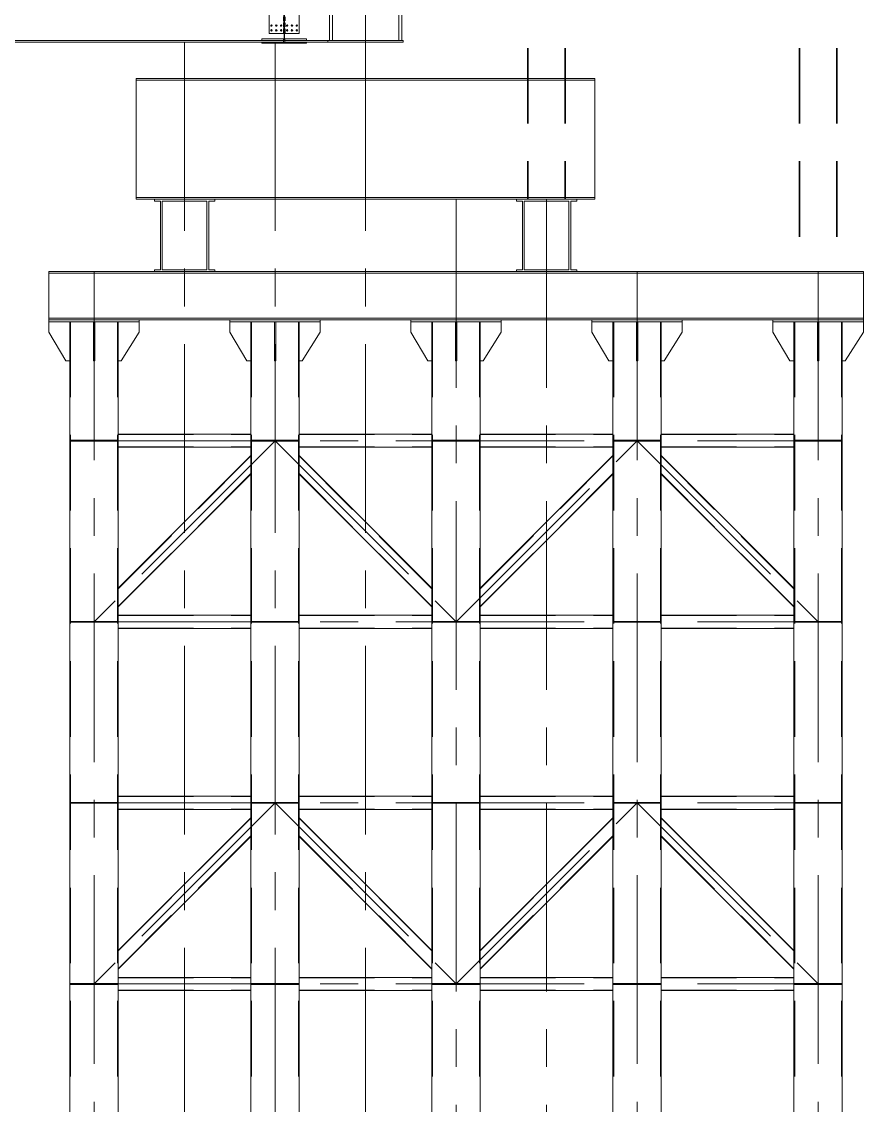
# Model space of a CAD drawing. Extents: x -2876908 to 633791, y -1383861 to 872234.
# Drawn here: x -1468841 to -1454891, y -1297132 to -1279182 of the extents above; entities that cross this region are included whole.
import ezdxf

# ---------------------------------------------------------------- set-up
doc = ezdxf.new("R2010")
doc.units = 0
doc.header["$LTSCALE"] = 5
doc.header["$MEASUREMENT"] = 0
for name, pattern in [('CENTER', [2, 1.25, -0.25, 0.25, -0.25]), ('DASH', [0.35, 0.25, -0.1]), ('DASHED', [0.75, 0.5, -0.25])]:
    doc.linetypes.add(name, pattern=pattern)
doc.layers.get('0').update_dxf_attribs({"linetype": 'CONTINUOUS', "lineweight": 25})
doc.layers.add('2', color=2, linetype='DASHED')
doc.layers.add('尺寸线', color=3, linetype='CONTINUOUS')
for name, color, linetype, lineweight in [('3中心线', 6, 'CENTER', 18), ('4虚线', 2, 'DASHED', 18), ('5标注', 3, 'CONTINUOUS', 15), ('8轮廓线', 4, 'CONTINUOUS', 15)]:
    doc.layers.add(name, color=color, linetype=linetype, lineweight=lineweight)

# ---------------------------------------------------------------- blocks, each defined once
blk = doc.blocks.new('dds')
for points in [[(-1099365, -7356, -1), (-1099365, -7380, -1)], [(-1099285, -7356, -1), (-1099285, -7380, -1)], [(-1099205, -7356, -1), (-1099205, -7380, -1)], [(-1099105, -7356, 1), (-1099105, -7380, 1)], [(-1099025, -7356, 1), (-1099025, -7380, 1)], [(-1098945, -7356, 1), (-1098945, -7380, 1)], [(-1099365, -7436, -1), (-1099365, -7460, -1)], [(-1099285, -7436, -1), (-1099285, -7460, -1)], [(-1099205, -7436, -1), (-1099205, -7460, -1)], [(-1099105, -7436, 1), (-1099105, -7460, 1)], [(-1099025, -7436, 1), (-1099025, -7460, 1)], [(-1098945, -7436, 1), (-1098945, -7460, 1)]]:
    blk.add_hatch(color=256).paths.add_polyline_path(points)
for p, q in [((-1099405, -6377), (-1099405, -7498)), ((-1098905, -6377), (-1098905, -7498)), ((-1099405, -7498), (-1098905, -7498)), ((-1098785, -7589), (-1099525, -7589)), ((-1099525, -7589), (-1099525, -7617)), ((-1099525, -7661), (-1099525, -7641)), ((-1099525, -7661), (-1098785, -7661)), ((-1099165, -7589), (-1099165, -7661)), ((-1099145, -7589), (-1099145, -7661)), ((-1098785, -7589), (-1098785, -7617)), ((-1098785, -7661), (-1098785, -7641))]:
    blk.add_line(p, q)
at = {"ltscale": 2.5}
blk.add_line((-1097180, -7617), (-1097180, -7645), dxfattribs=at)
for centre in [(-1099365, -7368), (-1099285, -7368), (-1099205, -7368), (-1099105, -7368), (-1099025, -7368), (-1098945, -7368), (-1099365, -7448), (-1099285, -7448), (-1099205, -7448), (-1099105, -7448), (-1099025, -7448), (-1098945, -7448)]:
    blk.add_circle(centre, 12)
at = {"layer": '2', "color": 2, "linetype": 'DASHED', "ltscale": 0.5}
for p, q in [((-1099165, -6198), (-1099165, -7498)), ((-1099145, -6198), (-1099145, -7498))]:
    blk.add_line(p, q, dxfattribs=at)
at = {"layer": '3中心线', "ltscale": 500}
blk.add_line((-1097805, 8823), (-1097805, -7645), dxfattribs=at)
at = {"layer": '8轮廓线'}
for p, q in [((-1098405, -7617), (-1098405, 8823)), ((-1098355, -7617), (-1098355, 8823)), ((-1097255, 8823), (-1097255, -7563)), ((-1097255, -4830), (-1097255, -7617)), ((-1097205, -4830), (-1097205, -7617)), ((-1110980, -7641), (-1098430, -7641)), ((-1109155, -7617), (-1100255, -7617)), ((-1097180, -7617), (-1100255, -7617)), ((-1098430, -7617), (-1098430, -7645)), ((-1097180, -7645), (-1098430, -7645))]:
    blk.add_line(p, q, dxfattribs=at)
at = {"layer": '尺寸线'}
blk.add_line((-1099155, -6117), (-1099155, -7617), dxfattribs=at)

msp = doc.modelspace()

# ---------------------------------------------------------------- linework, layer by layer
at = {"layer": '3中心线', "ltscale": 500}
for p, q in [((-1466141.037, -1279522.32), (-1466141.037, -1317811.325)), ((-1464641.037, -1279522.32), (-1464641.037, -1317811.325)), ((-1463141.037, -1279522.32), (-1463141.037, -1317811.325)), ((-1461641.037, -1282122.32), (-1461641.037, -1315533.274)), ((-1460141.037, -1282122.32), (-1460141.037, -1315533.274)), ((-1467641.037, -1283322.32), (-1467641.037, -1317811.325)), ((-1458641.037, -1283322.32), (-1458641.037, -1315533.274)), ((-1455641.037, -1283322.32), (-1455641.037, -1313562.658)), ((-1467641.037, -1286122.32), (-1455641.037, -1286122.32)), ((-1464641.037, -1286122.32), (-1467641.037, -1289122.32)), ((-1464641.037, -1286122.32), (-1461641.037, -1289122.32)), ((-1461641.037, -1289122.32), (-1458641.037, -1286122.32)), ((-1458641.037, -1286122.32), (-1455641.037, -1289122.32)), ((-1467641.037, -1289122.32), (-1455641.037, -1289122.32)), ((-1467641.037, -1292122.32), (-1455641.037, -1292122.32)), ((-1464641.037, -1292122.32), (-1467641.037, -1295122.32)), ((-1464641.037, -1292122.32), (-1461641.037, -1295122.32)), ((-1461641.037, -1295122.32), (-1458641.037, -1292122.32)), ((-1458641.037, -1292122.32), (-1455641.037, -1295122.32)), ((-1467641.037, -1295122.32), (-1455641.037, -1295122.32))]:
    msp.add_line(p, q, dxfattribs=at)
at = {"layer": '4虚线', "ltscale": 500}
for p, q in [((-1460456.037, -1273994.173), (-1460456.037, -1282122.32)), ((-1460446.037, -1273994.173), (-1460446.037, -1282122.32)), ((-1459836.037, -1273994.173), (-1459836.037, -1282122.32)), ((-1459826.037, -1273994.173), (-1459826.037, -1282122.32)), ((-1455956.037, -1273994.173), (-1455956.037, -1283322.32)), ((-1455946.037, -1273994.173), (-1455946.037, -1283322.32)), ((-1455336.037, -1273994.173), (-1455336.037, -1283322.32)), ((-1455326.037, -1273994.173), (-1455326.037, -1283322.32)), ((-1468031.037, -1284152.32), (-1468031.037, -1306122.32)), ((-1467251.037, -1284152.32), (-1467251.037, -1306122.32)), ((-1465029.037, -1284152.32), (-1465029.037, -1317811.325)), ((-1464253.037, -1284152.32), (-1464253.037, -1317811.325)), ((-1462029.037, -1284152.32), (-1462029.037, -1315533.274)), ((-1461253.037, -1284152.32), (-1461253.037, -1315533.274)), ((-1459029.037, -1284152.32), (-1459029.037, -1315533.274)), ((-1458253.037, -1284152.32), (-1458253.037, -1315533.274)), ((-1456029.037, -1284152.32), (-1456029.037, -1313562.658)), ((-1455253.037, -1284152.32), (-1455253.037, -1313562.658)), ((-1467241.037, -1286018.82), (-1465041.037, -1286018.82)), ((-1464241.037, -1286018.82), (-1462041.037, -1286018.82)), ((-1461241.037, -1286018.82), (-1459041.037, -1286018.82)), ((-1458241.037, -1286018.82), (-1456041.037, -1286018.82)), ((-1467241.037, -1286225.82), (-1465041.037, -1286225.82)), ((-1464241.037, -1286225.82), (-1462041.037, -1286225.82)), ((-1461241.037, -1286225.82), (-1459041.037, -1286225.82)), ((-1458241.037, -1286225.82), (-1456041.037, -1286225.82)), ((-1467241.037, -1288575.949), (-1465041.037, -1286375.949)), ((-1464241.037, -1286375.949), (-1462041.037, -1288575.949)), ((-1461241.037, -1288575.949), (-1459041.037, -1286375.949)), ((-1458241.037, -1286375.949), (-1456041.037, -1288575.949)), ((-1467241.037, -1288868.691), (-1465041.037, -1286668.691)), ((-1464241.037, -1286668.691), (-1462041.037, -1288868.691)), ((-1461241.037, -1288868.691), (-1459041.037, -1286668.691)), ((-1458241.037, -1286668.691), (-1456041.037, -1288868.691)), ((-1467241.037, -1289018.82), (-1465041.037, -1289018.82)), ((-1464241.037, -1289018.82), (-1462041.037, -1289018.82)), ((-1461241.037, -1289018.82), (-1459041.037, -1289018.82)), ((-1458241.037, -1289018.82), (-1456041.037, -1289018.82)), ((-1467241.037, -1289225.82), (-1465041.037, -1289225.82)), ((-1464241.037, -1289225.82), (-1462041.037, -1289225.82)), ((-1461241.037, -1289225.82), (-1459041.037, -1289225.82)), ((-1458241.037, -1289225.82), (-1456041.037, -1289225.82)), ((-1467241.037, -1292018.82), (-1465041.037, -1292018.82)), ((-1464241.037, -1292018.82), (-1462041.037, -1292018.82)), ((-1461241.037, -1292018.82), (-1459041.037, -1292018.82)), ((-1458241.037, -1292018.82), (-1456041.037, -1292018.82)), ((-1467241.037, -1292225.82), (-1465041.037, -1292225.82)), ((-1464241.037, -1292225.82), (-1462041.037, -1292225.82)), ((-1461241.037, -1292225.82), (-1459041.037, -1292225.82)), ((-1458241.037, -1292225.82), (-1456041.037, -1292225.82)), ((-1467241.037, -1294575.949), (-1465041.037, -1292375.949)), ((-1464241.037, -1292375.949), (-1462041.037, -1294575.949)), ((-1461241.037, -1294575.949), (-1459041.037, -1292375.949)), ((-1458241.037, -1292375.949), (-1456041.037, -1294575.949)), ((-1467241.037, -1294868.691), (-1465041.037, -1292668.691)), ((-1464241.037, -1292668.691), (-1462041.037, -1294868.691)), ((-1461241.037, -1294868.691), (-1459041.037, -1292668.691)), ((-1458241.037, -1292668.691), (-1456041.037, -1294868.691)), ((-1467241.037, -1295018.82), (-1465041.037, -1295018.82)), ((-1464241.037, -1295018.82), (-1462041.037, -1295018.82)), ((-1461241.037, -1295018.82), (-1459041.037, -1295018.82)), ((-1458241.037, -1295018.82), (-1456041.037, -1295018.82)), ((-1467241.037, -1295225.82), (-1465041.037, -1295225.82)), ((-1464241.037, -1295225.82), (-1462041.037, -1295225.82)), ((-1461241.037, -1295225.82), (-1459041.037, -1295225.82)), ((-1458241.037, -1295225.82), (-1456041.037, -1295225.82))]:
    msp.add_line(p, q, dxfattribs=at)
at = {"layer": '5标注', "linetype": 'DASH', "ltscale": 100, "const_width": 30, "flags": 128}
for points in [[(-1468041.037, -1286122.32), (-1467241.037, -1286122.32)], [(-1465041.037, -1286122.32), (-1464241.037, -1286122.32)], [(-1462041.037, -1286122.32), (-1461241.037, -1286122.32)], [(-1459041.037, -1286122.32), (-1458241.037, -1286122.32)], [(-1456041.037, -1286122.32), (-1455241.037, -1286122.32)], [(-1468041.037, -1289122.32), (-1467241.037, -1289122.32)], [(-1465041.037, -1289122.32), (-1464241.037, -1289122.32)], [(-1462041.037, -1289122.32), (-1461241.037, -1289122.32)], [(-1459041.037, -1289122.32), (-1458241.037, -1289122.32)], [(-1456041.037, -1289122.32), (-1455241.037, -1289122.32)], [(-1468041.037, -1292122.32), (-1467241.037, -1292122.32)], [(-1465041.037, -1292122.32), (-1464241.037, -1292122.32)], [(-1462041.037, -1292122.32), (-1461241.037, -1292122.32)], [(-1459041.037, -1292122.32), (-1458241.037, -1292122.32)], [(-1456041.037, -1292122.32), (-1455241.037, -1292122.32)], [(-1468041.037, -1295122.32), (-1467241.037, -1295122.32)], [(-1465041.037, -1295122.32), (-1464241.037, -1295122.32)], [(-1462041.037, -1295122.32), (-1461241.037, -1295122.32)], [(-1459041.037, -1295122.32), (-1458241.037, -1295122.32)], [(-1456041.037, -1295122.32), (-1455241.037, -1295122.32)]]:
    msp.add_lwpolyline(points, dxfattribs=at)
at = {"layer": '8轮廓线'}
for p, q in [((-1466941.037, -1280122.32), (-1459341.037, -1280122.32)), ((-1466941.037, -1280122.32), (-1466941.037, -1282122.32)), ((-1459341.037, -1280152.32), (-1466941.037, -1280152.32)), ((-1459341.037, -1280122.32), (-1459341.037, -1282122.32)), ((-1466941.037, -1282092.32), (-1459341.037, -1282092.32)), ((-1459341.037, -1282122.32), (-1466941.037, -1282122.32)), ((-1462391.037, -1283322.32), (-1468391.037, -1283322.32)), ((-1468391.037, -1284122.32), (-1468391.037, -1283322.32)), ((-1462391.037, -1283350.32), (-1468391.037, -1283350.32)), ((-1454891.037, -1283322.32), (-1462391.037, -1283322.32)), ((-1454891.037, -1283350.32), (-1462391.037, -1283350.32)), ((-1454891.037, -1284122.32), (-1454891.037, -1283322.32)), ((-1454891.037, -1284094.32), (-1468391.037, -1284094.32)), ((-1454891.037, -1284122.32), (-1468391.037, -1284122.32)), ((-1468391.037, -1284152.32), (-1468391.037, -1284122.32)), ((-1466891.037, -1284122.32), (-1468391.037, -1284122.32)), ((-1468391.037, -1284152.32), (-1466891.037, -1284152.32)), ((-1468391.037, -1284152.32), (-1468391.037, -1284322.32)), ((-1467241.037, -1284122.32), (-1468041.037, -1284122.32)), ((-1468041.037, -1284152.32), (-1468041.037, -1306122.32)), ((-1467651.037, -1284152.32), (-1467651.037, -1284802.32)), ((-1467631.037, -1284152.32), (-1467631.037, -1284802.32)), ((-1467241.037, -1284152.32), (-1467241.037, -1306122.32)), ((-1466891.037, -1284152.32), (-1466891.037, -1284122.32)), ((-1466891.037, -1284152.32), (-1466891.037, -1284322.32)), ((-1465391.037, -1284152.32), (-1465391.037, -1284122.32)), ((-1463891.037, -1284122.32), (-1465391.037, -1284122.32)), ((-1465391.037, -1284152.32), (-1463891.037, -1284152.32)), ((-1465391.037, -1284152.32), (-1465391.037, -1284322.32)), ((-1464241.037, -1284122.32), (-1465041.037, -1284122.32)), ((-1465041.037, -1284152.32), (-1465041.037, -1317811.325)), ((-1464651.037, -1284152.32), (-1464651.037, -1284802.32)), ((-1464631.037, -1284152.32), (-1464631.037, -1284802.32)), ((-1464241.037, -1284152.32), (-1464241.037, -1317811.325)), ((-1463891.037, -1284152.32), (-1463891.037, -1284122.32)), ((-1463891.037, -1284152.32), (-1463891.037, -1284322.32)), ((-1462391.037, -1284152.32), (-1462391.037, -1284122.32)), ((-1460891.037, -1284122.32), (-1462391.037, -1284122.32)), ((-1462391.037, -1284152.32), (-1460891.037, -1284152.32)), ((-1462391.037, -1284152.32), (-1462391.037, -1284322.32)), ((-1461241.037, -1284122.32), (-1462041.037, -1284122.32)), ((-1462041.037, -1284152.32), (-1462041.037, -1315533.274)), ((-1461651.037, -1284152.32), (-1461651.037, -1284802.32)), ((-1461631.037, -1284152.32), (-1461631.037, -1284802.32)), ((-1461241.037, -1284152.32), (-1461241.037, -1315533.274)), ((-1460891.037, -1284152.32), (-1460891.037, -1284122.32)), ((-1460891.037, -1284152.32), (-1460891.037, -1284322.32)), ((-1459391.037, -1284152.32), (-1459391.037, -1284122.32)), ((-1457891.037, -1284122.32), (-1459391.037, -1284122.32)), ((-1459391.037, -1284152.32), (-1457891.037, -1284152.32)), ((-1459391.037, -1284152.32), (-1459391.037, -1284322.32)), ((-1458241.037, -1284122.32), (-1459041.037, -1284122.32)), ((-1459041.037, -1284152.32), (-1459041.037, -1315533.274)), ((-1458651.037, -1284152.32), (-1458651.037, -1284802.32)), ((-1458631.037, -1284152.32), (-1458631.037, -1284802.32)), ((-1458241.037, -1284152.32), (-1458241.037, -1315533.274)), ((-1457891.037, -1284152.32), (-1457891.037, -1284122.32)), ((-1457891.037, -1284152.32), (-1457891.037, -1284322.32)), ((-1456391.037, -1284152.32), (-1456391.037, -1284122.32)), ((-1454891.037, -1284122.32), (-1456391.037, -1284122.32)), ((-1456391.037, -1284152.32), (-1454891.037, -1284152.32)), ((-1456391.037, -1284152.32), (-1456391.037, -1284322.32)), ((-1455241.037, -1284122.32), (-1456041.037, -1284122.32)), ((-1456041.037, -1284152.32), (-1456041.037, -1313562.658)), ((-1455651.037, -1284152.32), (-1455651.037, -1284802.32)), ((-1455631.037, -1284152.32), (-1455631.037, -1284802.32)), ((-1455241.037, -1284152.32), (-1455241.037, -1313562.658)), ((-1454891.037, -1284152.32), (-1454891.037, -1284122.32)), ((-1454891.037, -1284152.32), (-1454891.037, -1284322.32)), ((-1468391.037, -1284322.32), (-1468106.741, -1284802.32)), ((-1466891.037, -1284322.32), (-1467191.037, -1284802.32)), ((-1465391.037, -1284322.32), (-1465106.741, -1284802.32)), ((-1463891.037, -1284322.32), (-1464191.037, -1284802.32)), ((-1462391.037, -1284322.32), (-1462106.741, -1284802.32)), ((-1460891.037, -1284322.32), (-1461191.037, -1284802.32)), ((-1459391.037, -1284322.32), (-1459106.741, -1284802.32)), ((-1457891.037, -1284322.32), (-1458191.037, -1284802.32)), ((-1456391.037, -1284322.32), (-1456106.741, -1284802.32)), ((-1454891.037, -1284322.32), (-1455191.037, -1284802.32)), ((-1468106.741, -1284802.32), (-1468041.037, -1284802.32)), ((-1467651.037, -1284802.32), (-1467631.037, -1284802.32)), ((-1467191.037, -1284802.32), (-1467241.037, -1284802.32)), ((-1465106.741, -1284802.32), (-1465041.037, -1284802.32)), ((-1464651.037, -1284802.32), (-1464631.037, -1284802.32)), ((-1464191.037, -1284802.32), (-1464241.037, -1284802.32)), ((-1462106.741, -1284802.32), (-1462041.037, -1284802.32)), ((-1461651.037, -1284802.32), (-1461631.037, -1284802.32)), ((-1461191.037, -1284802.32), (-1461241.037, -1284802.32)), ((-1459106.741, -1284802.32), (-1459041.037, -1284802.32)), ((-1458651.037, -1284802.32), (-1458631.037, -1284802.32)), ((-1458191.037, -1284802.32), (-1458241.037, -1284802.32)), ((-1456106.741, -1284802.32), (-1456041.037, -1284802.32)), ((-1455651.037, -1284802.32), (-1455631.037, -1284802.32)), ((-1455191.037, -1284802.32), (-1455241.037, -1284802.32)), ((-1467241.037, -1286012.82), (-1465041.037, -1286012.82)), ((-1464241.037, -1286012.82), (-1462041.037, -1286012.82)), ((-1461241.037, -1286012.82), (-1459041.037, -1286012.82)), ((-1458241.037, -1286012.82), (-1456041.037, -1286012.82)), ((-1467241.037, -1286231.82), (-1465041.037, -1286231.82)), ((-1464241.037, -1286231.82), (-1462041.037, -1286231.82)), ((-1461241.037, -1286231.82), (-1459041.037, -1286231.82)), ((-1458241.037, -1286231.82), (-1456041.037, -1286231.82)), ((-1467241.037, -1288567.464), (-1465041.037, -1286367.464)), ((-1464241.037, -1286367.464), (-1462041.037, -1288567.464)), ((-1461241.037, -1288567.464), (-1459041.037, -1286367.464)), ((-1458241.037, -1286367.464), (-1456041.037, -1288567.464)), ((-1467241.037, -1288877.177), (-1465041.037, -1286677.177)), ((-1464241.037, -1286677.177), (-1462041.037, -1288877.177)), ((-1461241.037, -1288877.177), (-1459041.037, -1286677.177)), ((-1458241.037, -1286677.177), (-1456041.037, -1288877.177)), ((-1467241.037, -1289012.82), (-1465041.037, -1289012.82)), ((-1464241.037, -1289012.82), (-1462041.037, -1289012.82)), ((-1461241.037, -1289012.82), (-1459041.037, -1289012.82)), ((-1458241.037, -1289012.82), (-1456041.037, -1289012.82)), ((-1467241.037, -1289231.82), (-1465041.037, -1289231.82)), ((-1464241.037, -1289231.82), (-1462041.037, -1289231.82)), ((-1461241.037, -1289231.82), (-1459041.037, -1289231.82)), ((-1458241.037, -1289231.82), (-1456041.037, -1289231.82)), ((-1467241.037, -1292012.82), (-1465041.037, -1292012.82)), ((-1464241.037, -1292012.82), (-1462041.037, -1292012.82)), ((-1461241.037, -1292012.82), (-1459041.037, -1292012.82)), ((-1458241.037, -1292012.82), (-1456041.037, -1292012.82)), ((-1467241.037, -1292231.82), (-1465041.037, -1292231.82)), ((-1464241.037, -1292231.82), (-1462041.037, -1292231.82)), ((-1461241.037, -1292231.82), (-1459041.037, -1292231.82)), ((-1458241.037, -1292231.82), (-1456041.037, -1292231.82)), ((-1467241.037, -1294567.464), (-1465041.037, -1292367.464)), ((-1464241.037, -1292367.464), (-1462041.037, -1294567.464)), ((-1461241.037, -1294567.464), (-1459041.037, -1292367.464)), ((-1458241.037, -1292367.464), (-1456041.037, -1294567.464)), ((-1467241.037, -1294877.177), (-1465041.037, -1292677.177)), ((-1464241.037, -1292677.177), (-1462041.037, -1294877.177)), ((-1461241.037, -1294877.177), (-1459041.037, -1292677.177)), ((-1458241.037, -1292677.177), (-1456041.037, -1294877.177)), ((-1467241.037, -1295012.82), (-1465041.037, -1295012.82)), ((-1464241.037, -1295012.82), (-1462041.037, -1295012.82)), ((-1461241.037, -1295012.82), (-1459041.037, -1295012.82)), ((-1458241.037, -1295012.82), (-1456041.037, -1295012.82)), ((-1467241.037, -1295231.82), (-1465041.037, -1295231.82)), ((-1464241.037, -1295231.82), (-1462041.037, -1295231.82)), ((-1461241.037, -1295231.82), (-1459041.037, -1295231.82)), ((-1458241.037, -1295231.82), (-1456041.037, -1295231.82))]:
    msp.add_line(p, q, dxfattribs=at)
for points in [[(-1465641.037, -1283322.32), (-1466641.037, -1283322.32), (-1466641.037, -1283292.32), (-1466541.037, -1283292.32), (-1466541.037, -1282152.32), (-1466641.037, -1282152.32), (-1466641.037, -1282122.32), (-1465641.037, -1282122.32), (-1465641.037, -1282152.32), (-1465741.037, -1282152.32), (-1465741.037, -1283292.32), (-1465641.037, -1283292.32)], [(-1465771.037, -1283292.32), (-1466511.037, -1283292.32), (-1466511.037, -1282152.32), (-1465771.037, -1282152.32)], [(-1459641.037, -1283322.32), (-1460641.037, -1283322.32), (-1460641.037, -1283292.32), (-1460541.037, -1283292.32), (-1460541.037, -1282152.32), (-1460641.037, -1282152.32), (-1460641.037, -1282122.32), (-1459641.037, -1282122.32), (-1459641.037, -1282152.32), (-1459741.037, -1282152.32), (-1459741.037, -1283292.32), (-1459641.037, -1283292.32)], [(-1459771.037, -1283292.32), (-1460511.037, -1283292.32), (-1460511.037, -1282152.32), (-1459771.037, -1282152.32)]]:
    msp.add_lwpolyline(points, close=True, dxfattribs=at)

# ---------------------------------------------------------------- block references
at = {"layer": '5标注'}
msp.add_blockref('dds', (-365335.888, -1271877.446), dxfattribs=at)

doc.saveas('drawing.dxf')
